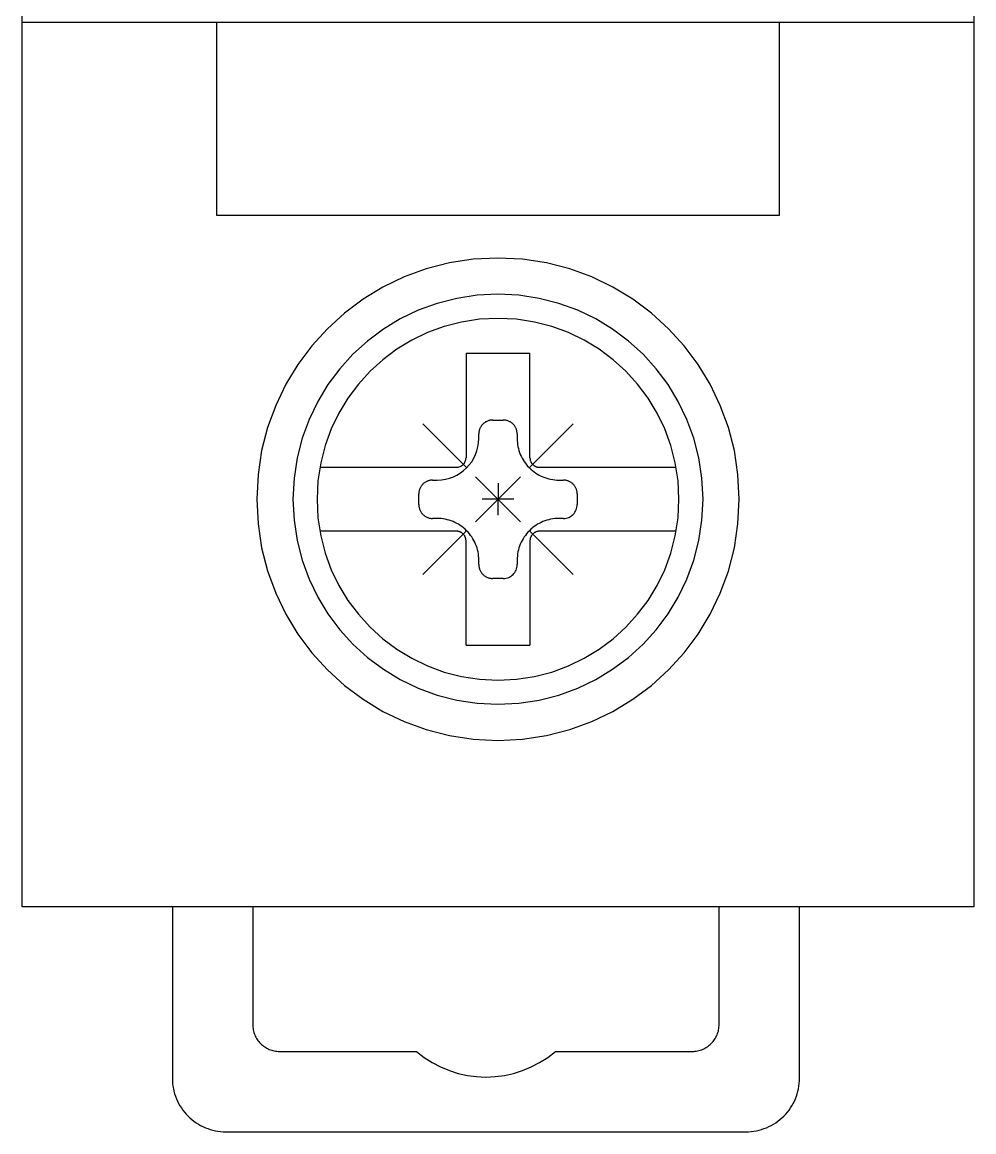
# Model space of a CAD drawing. Header units: millimetres. Extents: x 28713 to 59118, y -54378 to -19615.
# Drawn here: x 37280.79 to 37298.76, y -51760.83 to -51739.88 of the extents above; entities that cross this region are included whole.
import ezdxf

# ---------------------------------------------------------------- set-up
doc = ezdxf.new("R2010")
doc.units = ezdxf.units.MM
doc.header["$LTSCALE"] = 3

msp = doc.modelspace()

# ---------------------------------------------------------------- linework, layer by layer
for p, q in [((37280.789, -51756.582), (37280.789, -51677.1)), ((37298.761, -51677.1), (37298.761, -51756.582)), ((37280.789, -51739.876), (37298.761, -51739.876)), ((37284.46, -51739.876), (37284.46, -51743.521)), ((37295.091, -51743.521), (37295.091, -51739.876)), ((37284.46, -51743.521), (37295.091, -51743.521)), ((37289.309, -51744.354), (37288.857, -51744.423)), ((37289.775, -51744.331), (37289.309, -51744.354)), ((37290.241, -51744.354), (37289.775, -51744.331)), ((37289.775, -51744.331), (37289.775, -51744.331)), ((37290.694, -51744.423), (37290.241, -51744.354)), ((37288.42, -51744.535), (37288.002, -51744.688)), ((37288.857, -51744.423), (37288.42, -51744.535)), ((37291.13, -51744.535), (37290.694, -51744.423)), ((37291.549, -51744.688), (37291.13, -51744.535)), ((37288.002, -51744.688), (37287.603, -51744.88)), ((37291.947, -51744.88), (37291.549, -51744.688)), ((37287.603, -51744.88), (37287.228, -51745.108)), ((37289.775, -51745.014), (37289.379, -51745.034)), ((37290.171, -51745.034), (37289.775, -51745.014)), ((37289.775, -51745.014), (37289.775, -51745.014)), ((37292.323, -51745.108), (37291.947, -51744.88)), ((37287.228, -51745.108), (37286.877, -51745.371)), ((37288.624, -51745.188), (37288.268, -51745.318)), ((37288.995, -51745.093), (37288.624, -51745.188)), ((37289.379, -51745.034), (37288.995, -51745.093)), ((37290.556, -51745.093), (37290.171, -51745.034)), ((37290.927, -51745.188), (37290.556, -51745.093)), ((37291.283, -51745.318), (37290.927, -51745.188)), ((37292.673, -51745.371), (37292.323, -51745.108)), ((37286.877, -51745.371), (37286.554, -51745.665)), ((37288.268, -51745.318), (37287.929, -51745.481)), ((37291.621, -51745.481), (37291.283, -51745.318)), ((37292.997, -51745.665), (37292.673, -51745.371)), ((37287.929, -51745.481), (37287.61, -51745.675)), ((37288.759, -51745.623), (37288.445, -51745.738)), ((37289.087, -51745.539), (37288.759, -51745.623)), ((37289.426, -51745.487), (37289.087, -51745.539)), ((37289.775, -51745.47), (37289.426, -51745.487)), ((37290.125, -51745.487), (37289.775, -51745.47)), ((37289.775, -51745.47), (37289.775, -51745.47)), ((37290.464, -51745.539), (37290.125, -51745.487)), ((37290.791, -51745.623), (37290.464, -51745.539)), ((37291.105, -51745.738), (37290.791, -51745.623)), ((37291.941, -51745.675), (37291.621, -51745.481)), ((37286.554, -51745.665), (37286.259, -51745.988)), ((37287.61, -51745.675), (37287.312, -51745.898)), ((37288.445, -51745.738), (37288.146, -51745.882)), ((37291.404, -51745.882), (37291.105, -51745.738)), ((37292.239, -51745.898), (37291.941, -51745.675)), ((37293.291, -51745.988), (37292.997, -51745.665)), ((37286.259, -51745.988), (37285.997, -51746.339)), ((37287.312, -51745.898), (37287.037, -51746.148)), ((37287.865, -51746.053), (37287.602, -51746.25)), ((37288.146, -51745.882), (37287.865, -51746.053)), ((37291.686, -51746.053), (37291.404, -51745.882)), ((37291.949, -51746.25), (37291.686, -51746.053)), ((37292.514, -51746.148), (37292.239, -51745.898)), ((37293.553, -51746.339), (37293.291, -51745.988)), ((37287.037, -51746.148), (37286.787, -51746.423)), ((37287.602, -51746.25), (37287.359, -51746.47)), ((37289.172, -51746.129), (37289.172, -51748.101)), ((37289.172, -51746.129), (37290.379, -51746.129)), ((37290.379, -51748.101), (37290.379, -51746.129)), ((37292.192, -51746.47), (37291.949, -51746.25)), ((37292.764, -51746.423), (37292.514, -51746.148)), ((37285.997, -51746.339), (37285.769, -51746.715)), ((37286.787, -51746.423), (37286.564, -51746.721)), ((37287.359, -51746.47), (37287.138, -51746.713)), ((37292.412, -51746.713), (37292.192, -51746.47)), ((37292.987, -51746.721), (37292.764, -51746.423)), ((37293.782, -51746.715), (37293.553, -51746.339)), ((37285.769, -51746.715), (37285.577, -51747.113)), ((37286.564, -51746.721), (37286.37, -51747.041)), ((37287.138, -51746.713), (37286.942, -51746.976)), ((37292.609, -51746.976), (37292.412, -51746.713)), ((37293.181, -51747.041), (37292.987, -51746.721)), ((37293.974, -51747.113), (37293.782, -51746.715)), ((37285.577, -51747.113), (37285.424, -51747.532)), ((37286.37, -51747.041), (37286.207, -51747.379)), ((37286.942, -51746.976), (37286.771, -51747.258)), ((37292.78, -51747.258), (37292.609, -51746.976)), ((37293.344, -51747.379), (37293.181, -51747.041)), ((37294.127, -51747.532), (37293.974, -51747.113)), ((37286.771, -51747.258), (37286.627, -51747.557)), ((37292.924, -51747.557), (37292.78, -51747.258)), ((37285.424, -51747.532), (37285.312, -51747.968)), ((37286.207, -51747.379), (37286.077, -51747.735)), ((37288.353, -51747.464), (37289.172, -51748.283)), ((37289.438, -51747.54), (37289.433, -51747.552)), ((37289.444, -51747.529), (37289.438, -51747.54)), ((37289.45, -51747.518), (37289.444, -51747.529)), ((37289.457, -51747.507), (37289.45, -51747.518)), ((37289.465, -51747.496), (37289.457, -51747.507)), ((37289.473, -51747.486), (37289.465, -51747.496)), ((37289.481, -51747.476), (37289.473, -51747.486)), ((37289.49, -51747.467), (37289.481, -51747.476)), ((37289.5, -51747.458), (37289.49, -51747.467)), ((37289.49, -51747.467), (37289.49, -51747.467)), ((37289.51, -51747.45), (37289.5, -51747.458)), ((37289.52, -51747.441), (37289.51, -51747.45)), ((37289.53, -51747.434), (37289.52, -51747.441)), ((37289.541, -51747.427), (37289.53, -51747.434)), ((37289.552, -51747.421), (37289.541, -51747.427)), ((37289.564, -51747.415), (37289.552, -51747.421)), ((37289.575, -51747.41), (37289.564, -51747.415)), ((37289.587, -51747.405), (37289.575, -51747.41)), ((37289.6, -51747.401), (37289.587, -51747.405)), ((37289.612, -51747.398), (37289.6, -51747.401)), ((37289.624, -51747.395), (37289.612, -51747.398)), ((37289.637, -51747.393), (37289.624, -51747.395)), ((37289.65, -51747.391), (37289.637, -51747.393)), ((37289.663, -51747.391), (37289.65, -51747.391)), ((37289.676, -51747.39), (37289.663, -51747.391)), ((37289.676, -51747.39), (37289.676, -51747.39)), ((37289.676, -51747.39), (37289.875, -51747.39)), ((37289.888, -51747.391), (37289.875, -51747.39)), ((37289.901, -51747.391), (37289.888, -51747.391)), ((37289.914, -51747.393), (37289.901, -51747.391)), ((37289.926, -51747.395), (37289.914, -51747.393)), ((37289.939, -51747.398), (37289.926, -51747.395)), ((37289.951, -51747.401), (37289.939, -51747.398)), ((37289.963, -51747.405), (37289.951, -51747.401)), ((37289.975, -51747.41), (37289.963, -51747.405)), ((37289.987, -51747.415), (37289.975, -51747.41)), ((37289.999, -51747.421), (37289.987, -51747.415)), ((37290.01, -51747.427), (37289.999, -51747.421)), ((37290.021, -51747.434), (37290.01, -51747.427)), ((37290.031, -51747.441), (37290.021, -51747.434)), ((37290.041, -51747.45), (37290.031, -51747.441)), ((37290.051, -51747.458), (37290.041, -51747.45)), ((37290.061, -51747.467), (37290.051, -51747.458)), ((37290.07, -51747.476), (37290.061, -51747.467)), ((37290.061, -51747.467), (37290.061, -51747.467)), ((37290.078, -51747.486), (37290.07, -51747.476)), ((37290.086, -51747.496), (37290.078, -51747.486)), ((37290.093, -51747.507), (37290.086, -51747.496)), ((37290.1, -51747.518), (37290.093, -51747.507)), ((37290.106, -51747.529), (37290.1, -51747.518)), ((37290.112, -51747.54), (37290.106, -51747.529)), ((37290.117, -51747.552), (37290.112, -51747.54)), ((37290.379, -51748.283), (37291.198, -51747.464)), ((37293.474, -51747.735), (37293.344, -51747.379)), ((37294.239, -51747.968), (37294.127, -51747.532)), ((37286.077, -51747.735), (37285.981, -51748.106)), ((37286.627, -51747.557), (37286.512, -51747.87)), ((37289.409, -51747.818), (37289.413, -51747.737)), ((37289.414, -51747.64), (37289.413, -51747.653)), ((37289.413, -51747.737), (37289.413, -51747.653)), ((37289.415, -51747.627), (37289.414, -51747.64)), ((37289.416, -51747.614), (37289.415, -51747.627)), ((37289.418, -51747.601), (37289.416, -51747.614)), ((37289.421, -51747.589), (37289.418, -51747.601)), ((37289.425, -51747.576), (37289.421, -51747.589)), ((37289.429, -51747.564), (37289.425, -51747.576)), ((37289.433, -51747.552), (37289.429, -51747.564)), ((37290.122, -51747.564), (37290.117, -51747.552)), ((37290.126, -51747.576), (37290.122, -51747.564)), ((37290.129, -51747.589), (37290.126, -51747.576)), ((37290.132, -51747.601), (37290.129, -51747.589)), ((37290.134, -51747.614), (37290.132, -51747.601)), ((37290.136, -51747.627), (37290.134, -51747.614)), ((37290.137, -51747.64), (37290.136, -51747.627)), ((37290.138, -51747.653), (37290.137, -51747.64)), ((37290.138, -51747.653), (37290.138, -51747.737)), ((37290.138, -51747.653), (37290.138, -51747.653)), ((37290.138, -51747.737), (37290.138, -51747.737)), ((37290.138, -51747.737), (37290.138, -51747.776)), ((37293.039, -51747.87), (37292.924, -51747.557)), ((37293.57, -51748.106), (37293.474, -51747.735)), ((37286.512, -51747.87), (37286.428, -51748.198)), ((37289.378, -51747.971), (37289.397, -51747.896)), ((37289.397, -51747.896), (37289.409, -51747.818)), ((37290.138, -51747.776), (37290.141, -51747.815)), ((37290.141, -51747.815), (37290.146, -51747.853)), ((37290.146, -51747.853), (37290.153, -51747.892)), ((37290.153, -51747.892), (37290.161, -51747.929)), ((37290.161, -51747.929), (37290.171, -51747.966)), ((37293.123, -51748.198), (37293.039, -51747.87)), ((37285.312, -51747.968), (37285.243, -51748.421)), ((37285.981, -51748.106), (37285.923, -51748.491)), ((37289.158, -51748.172), (37289.164, -51748.155)), ((37289.164, -51748.155), (37289.168, -51748.138)), ((37289.168, -51748.138), (37289.171, -51748.119)), ((37289.171, -51748.119), (37289.172, -51748.101)), ((37289.279, -51748.177), (37289.318, -51748.112)), ((37289.318, -51748.112), (37289.351, -51748.044)), ((37289.351, -51748.044), (37289.378, -51747.971)), ((37290.171, -51747.966), (37290.183, -51748.003)), ((37290.183, -51748.003), (37290.197, -51748.039)), ((37290.197, -51748.039), (37290.213, -51748.074)), ((37290.213, -51748.074), (37290.23, -51748.108)), ((37290.23, -51748.108), (37290.249, -51748.141)), ((37290.249, -51748.141), (37290.27, -51748.174)), ((37290.379, -51748.101), (37290.379, -51748.101)), ((37290.379, -51748.101), (37290.379, -51748.11)), ((37290.379, -51748.11), (37290.38, -51748.119)), ((37290.38, -51748.119), (37290.381, -51748.128)), ((37290.381, -51748.128), (37290.382, -51748.137)), ((37290.382, -51748.137), (37290.384, -51748.145)), ((37290.384, -51748.145), (37290.386, -51748.154)), ((37290.386, -51748.154), (37290.389, -51748.162)), ((37290.389, -51748.162), (37290.393, -51748.171)), ((37290.393, -51748.171), (37290.396, -51748.179)), ((37293.628, -51748.491), (37293.57, -51748.106)), ((37294.308, -51748.421), (37294.239, -51747.968)), ((37286.428, -51748.198), (37286.376, -51748.537)), ((37286.412, -51748.283), (37288.99, -51748.283)), ((37288.99, -51748.283), (37289.008, -51748.282)), ((37288.99, -51748.283), (37288.99, -51748.283)), ((37289.008, -51748.282), (37289.026, -51748.279)), ((37289.026, -51748.279), (37289.044, -51748.275)), ((37289.044, -51748.275), (37289.061, -51748.269)), ((37289.061, -51748.269), (37289.076, -51748.261)), ((37289.066, -51748.39), (37289.127, -51748.345)), ((37289.076, -51748.261), (37289.092, -51748.252)), ((37289.092, -51748.252), (37289.106, -51748.241)), ((37289.106, -51748.241), (37289.119, -51748.23)), ((37289.119, -51748.23), (37289.13, -51748.217)), ((37289.127, -51748.345), (37289.183, -51748.294)), ((37289.13, -51748.217), (37289.141, -51748.203)), ((37289.141, -51748.203), (37289.15, -51748.188)), ((37289.15, -51748.188), (37289.158, -51748.172)), ((37289.183, -51748.294), (37289.234, -51748.238)), ((37289.234, -51748.238), (37289.279, -51748.177)), ((37290.27, -51748.174), (37290.292, -51748.206)), ((37290.292, -51748.206), (37290.316, -51748.236)), ((37290.316, -51748.236), (37290.341, -51748.266)), ((37290.341, -51748.266), (37290.368, -51748.294)), ((37290.368, -51748.294), (37290.368, -51748.294)), ((37290.368, -51748.294), (37290.396, -51748.321)), ((37290.396, -51748.179), (37290.4, -51748.187)), ((37290.396, -51748.321), (37290.426, -51748.346)), ((37290.4, -51748.187), (37290.404, -51748.194)), ((37290.404, -51748.194), (37290.409, -51748.202)), ((37290.409, -51748.202), (37290.414, -51748.209)), ((37290.414, -51748.209), (37290.42, -51748.216)), ((37290.42, -51748.216), (37290.426, -51748.223)), ((37290.426, -51748.223), (37290.432, -51748.23)), ((37290.426, -51748.346), (37290.456, -51748.37)), ((37290.432, -51748.23), (37290.432, -51748.23)), ((37290.432, -51748.23), (37290.439, -51748.236)), ((37290.439, -51748.236), (37290.445, -51748.242)), ((37290.445, -51748.242), (37290.452, -51748.247)), ((37290.452, -51748.247), (37290.46, -51748.253)), ((37290.456, -51748.37), (37290.488, -51748.392)), ((37290.46, -51748.253), (37290.467, -51748.257)), ((37290.467, -51748.257), (37290.475, -51748.262)), ((37290.475, -51748.262), (37290.483, -51748.266)), ((37290.483, -51748.266), (37290.491, -51748.269)), ((37290.491, -51748.269), (37290.499, -51748.272)), ((37290.499, -51748.272), (37290.508, -51748.275)), ((37290.508, -51748.275), (37290.516, -51748.278)), ((37290.516, -51748.278), (37290.525, -51748.28)), ((37290.525, -51748.28), (37290.534, -51748.281)), ((37290.534, -51748.281), (37290.543, -51748.282)), ((37290.543, -51748.282), (37290.552, -51748.283)), ((37290.552, -51748.283), (37290.561, -51748.283)), ((37290.561, -51748.283), (37293.139, -51748.283)), ((37293.175, -51748.537), (37293.123, -51748.198)), ((37285.243, -51748.421), (37285.219, -51748.887)), ((37285.923, -51748.491), (37285.903, -51748.887)), ((37286.376, -51748.537), (37286.358, -51748.887)), ((37288.375, -51748.584), (37288.365, -51748.592)), ((37288.385, -51748.576), (37288.375, -51748.584)), ((37288.396, -51748.569), (37288.385, -51748.576)), ((37288.406, -51748.562), (37288.396, -51748.569)), ((37288.418, -51748.555), (37288.406, -51748.562)), ((37288.429, -51748.55), (37288.418, -51748.555)), ((37288.441, -51748.545), (37288.429, -51748.55)), ((37288.453, -51748.54), (37288.441, -51748.545)), ((37288.465, -51748.536), (37288.453, -51748.54)), ((37288.477, -51748.532), (37288.465, -51748.536)), ((37288.49, -51748.53), (37288.477, -51748.532)), ((37288.502, -51748.527), (37288.49, -51748.53)), ((37288.515, -51748.526), (37288.502, -51748.527)), ((37288.528, -51748.525), (37288.515, -51748.526)), ((37288.541, -51748.525), (37288.528, -51748.525)), ((37288.541, -51748.525), (37288.626, -51748.525)), ((37288.541, -51748.525), (37288.541, -51748.525)), ((37288.626, -51748.525), (37288.706, -51748.52)), ((37288.626, -51748.525), (37288.626, -51748.525)), ((37288.706, -51748.52), (37288.785, -51748.509)), ((37288.785, -51748.509), (37288.86, -51748.489)), ((37288.86, -51748.489), (37288.933, -51748.463)), ((37288.933, -51748.463), (37289.001, -51748.429)), ((37289.001, -51748.429), (37289.066, -51748.39)), ((37289.349, -51749.314), (37290.202, -51748.46)), ((37289.349, -51748.46), (37290.202, -51749.314)), ((37289.776, -51748.585), (37289.775, -51749.189)), ((37290.488, -51748.392), (37290.52, -51748.413)), ((37290.52, -51748.413), (37290.554, -51748.432)), ((37290.554, -51748.432), (37290.588, -51748.449)), ((37290.588, -51748.449), (37290.623, -51748.465)), ((37290.623, -51748.465), (37290.659, -51748.478)), ((37290.659, -51748.478), (37290.696, -51748.49)), ((37290.696, -51748.49), (37290.733, -51748.501)), ((37290.733, -51748.501), (37290.77, -51748.509)), ((37290.77, -51748.509), (37290.808, -51748.516)), ((37290.808, -51748.516), (37290.847, -51748.521)), ((37290.847, -51748.521), (37290.886, -51748.524)), ((37290.886, -51748.524), (37290.925, -51748.525)), ((37290.925, -51748.525), (37291.01, -51748.525)), ((37291.022, -51748.525), (37291.01, -51748.525)), ((37291.035, -51748.526), (37291.022, -51748.525)), ((37291.048, -51748.527), (37291.035, -51748.526)), ((37291.061, -51748.53), (37291.048, -51748.527)), ((37291.073, -51748.532), (37291.061, -51748.53)), ((37291.086, -51748.536), (37291.073, -51748.532)), ((37291.098, -51748.54), (37291.086, -51748.536)), ((37291.11, -51748.545), (37291.098, -51748.54)), ((37291.122, -51748.55), (37291.11, -51748.545)), ((37291.133, -51748.555), (37291.122, -51748.55)), ((37291.144, -51748.562), (37291.133, -51748.555)), ((37291.155, -51748.569), (37291.144, -51748.562)), ((37291.166, -51748.576), (37291.155, -51748.569)), ((37291.176, -51748.584), (37291.166, -51748.576)), ((37291.186, -51748.592), (37291.176, -51748.584)), ((37293.193, -51748.887), (37293.175, -51748.537)), ((37293.648, -51748.887), (37293.628, -51748.491)), ((37294.332, -51748.887), (37294.308, -51748.421)), ((37288.28, -51748.761), (37288.279, -51748.774)), ((37288.279, -51748.774), (37288.279, -51748.787)), ((37288.279, -51748.987), (37288.279, -51748.787)), ((37288.282, -51748.748), (37288.28, -51748.761)), ((37288.284, -51748.736), (37288.282, -51748.748)), ((37288.287, -51748.723), (37288.284, -51748.736)), ((37288.29, -51748.711), (37288.287, -51748.723)), ((37288.294, -51748.698), (37288.29, -51748.711)), ((37288.299, -51748.687), (37288.294, -51748.698)), ((37288.304, -51748.675), (37288.299, -51748.687)), ((37288.31, -51748.663), (37288.304, -51748.675)), ((37288.316, -51748.652), (37288.31, -51748.663)), ((37288.323, -51748.641), (37288.316, -51748.652)), ((37288.33, -51748.631), (37288.323, -51748.641)), ((37288.338, -51748.621), (37288.33, -51748.631)), ((37288.347, -51748.611), (37288.338, -51748.621)), ((37288.356, -51748.602), (37288.347, -51748.611)), ((37288.365, -51748.592), (37288.356, -51748.602)), ((37288.356, -51748.602), (37288.356, -51748.602)), ((37291.195, -51748.602), (37291.186, -51748.592)), ((37291.204, -51748.611), (37291.195, -51748.602)), ((37291.195, -51748.602), (37291.195, -51748.602)), ((37291.212, -51748.621), (37291.204, -51748.611)), ((37291.22, -51748.631), (37291.212, -51748.621)), ((37291.228, -51748.641), (37291.22, -51748.631)), ((37291.235, -51748.652), (37291.228, -51748.641)), ((37291.241, -51748.663), (37291.235, -51748.652)), ((37291.247, -51748.675), (37291.241, -51748.663)), ((37291.252, -51748.687), (37291.247, -51748.675)), ((37291.257, -51748.698), (37291.252, -51748.687)), ((37291.261, -51748.711), (37291.257, -51748.698)), ((37291.264, -51748.723), (37291.261, -51748.711)), ((37291.267, -51748.736), (37291.264, -51748.723)), ((37291.269, -51748.748), (37291.267, -51748.736)), ((37291.271, -51748.761), (37291.269, -51748.748)), ((37291.272, -51748.774), (37291.271, -51748.761)), ((37291.272, -51748.787), (37291.272, -51748.774)), ((37291.272, -51748.787), (37291.272, -51748.787)), ((37291.272, -51748.787), (37291.272, -51748.987)), ((37285.219, -51748.887), (37285.219, -51748.887)), ((37285.219, -51748.887), (37285.243, -51749.353)), ((37285.903, -51748.887), (37285.903, -51748.887)), ((37285.903, -51748.887), (37285.923, -51749.283)), ((37286.358, -51748.887), (37286.358, -51748.887)), ((37286.358, -51748.887), (37286.376, -51749.236)), ((37288.279, -51748.987), (37288.279, -51748.987)), ((37288.279, -51748.987), (37288.279, -51748.999)), ((37288.279, -51748.999), (37288.28, -51749.012)), ((37290.077, -51748.887), (37289.474, -51748.887)), ((37291.271, -51749.013), (37291.272, -51748.987)), ((37293.175, -51749.236), (37293.193, -51748.887)), ((37293.193, -51748.887), (37293.193, -51748.887)), ((37293.628, -51749.283), (37293.648, -51748.887)), ((37293.648, -51748.887), (37293.648, -51748.887)), ((37294.308, -51749.353), (37294.332, -51748.887)), ((37294.332, -51748.887), (37294.332, -51748.887)), ((37288.28, -51749.012), (37288.282, -51749.025)), ((37288.282, -51749.025), (37288.284, -51749.038)), ((37288.284, -51749.038), (37288.287, -51749.05)), ((37288.287, -51749.05), (37288.29, -51749.063)), ((37288.29, -51749.063), (37288.294, -51749.075)), ((37288.294, -51749.075), (37288.299, -51749.087)), ((37288.299, -51749.087), (37288.304, -51749.099)), ((37288.304, -51749.099), (37288.31, -51749.11)), ((37288.31, -51749.11), (37288.316, -51749.121)), ((37288.316, -51749.121), (37288.323, -51749.132)), ((37288.323, -51749.132), (37288.33, -51749.143)), ((37288.33, -51749.143), (37288.338, -51749.153)), ((37288.338, -51749.153), (37288.347, -51749.163)), ((37288.347, -51749.163), (37288.356, -51749.172)), ((37288.356, -51749.172), (37288.356, -51749.172)), ((37288.356, -51749.172), (37288.365, -51749.181)), ((37288.365, -51749.181), (37288.375, -51749.189)), ((37288.375, -51749.189), (37288.385, -51749.197)), ((37288.385, -51749.197), (37288.396, -51749.205)), ((37288.396, -51749.205), (37288.406, -51749.212)), ((37288.406, -51749.212), (37288.418, -51749.218)), ((37288.418, -51749.218), (37288.429, -51749.224)), ((37291.112, -51749.228), (37291.134, -51749.217)), ((37291.134, -51749.217), (37291.156, -51749.204)), ((37291.156, -51749.204), (37291.176, -51749.189)), ((37291.176, -51749.189), (37291.195, -51749.172)), ((37291.195, -51749.172), (37291.212, -51749.153)), ((37291.212, -51749.153), (37291.227, -51749.133)), ((37291.227, -51749.133), (37291.24, -51749.111)), ((37291.24, -51749.111), (37291.251, -51749.089)), ((37291.251, -51749.089), (37291.26, -51749.064)), ((37291.26, -51749.064), (37291.267, -51749.039)), ((37291.267, -51749.039), (37291.271, -51749.013)), ((37285.243, -51749.353), (37285.312, -51749.805)), ((37285.923, -51749.283), (37285.981, -51749.667)), ((37286.376, -51749.236), (37286.428, -51749.575)), ((37288.429, -51749.224), (37288.441, -51749.229)), ((37288.441, -51749.229), (37288.453, -51749.233)), ((37288.453, -51749.233), (37288.465, -51749.237)), ((37288.465, -51749.237), (37288.477, -51749.241)), ((37288.477, -51749.241), (37288.49, -51749.244)), ((37288.49, -51749.244), (37288.502, -51749.246)), ((37288.502, -51749.246), (37288.515, -51749.248)), ((37288.515, -51749.248), (37288.528, -51749.248)), ((37288.528, -51749.248), (37288.541, -51749.249)), ((37288.626, -51749.249), (37288.541, -51749.249)), ((37288.665, -51749.25), (37288.626, -51749.249)), ((37288.704, -51749.253), (37288.665, -51749.25)), ((37288.742, -51749.257), (37288.704, -51749.253)), ((37288.78, -51749.264), (37288.742, -51749.257)), ((37288.818, -51749.273), (37288.78, -51749.264)), ((37288.855, -51749.283), (37288.818, -51749.273)), ((37288.891, -51749.295), (37288.855, -51749.283)), ((37288.927, -51749.309), (37288.891, -51749.295)), ((37288.962, -51749.324), (37288.927, -51749.309)), ((37288.997, -51749.342), (37288.962, -51749.324)), ((37289.03, -51749.36), (37288.997, -51749.342)), ((37289.063, -51749.381), (37289.03, -51749.36)), ((37289.094, -51749.403), (37289.063, -51749.381)), ((37289.125, -51749.427), (37289.094, -51749.403)), ((37289.154, -51749.452), (37289.125, -51749.427)), ((37290.426, -51749.427), (37290.396, -51749.452)), ((37290.456, -51749.403), (37290.426, -51749.427)), ((37290.488, -51749.381), (37290.456, -51749.403)), ((37290.52, -51749.36), (37290.488, -51749.381)), ((37290.554, -51749.342), (37290.52, -51749.36)), ((37290.588, -51749.324), (37290.554, -51749.342)), ((37290.623, -51749.309), (37290.588, -51749.324)), ((37290.659, -51749.295), (37290.623, -51749.309)), ((37290.696, -51749.283), (37290.659, -51749.295)), ((37290.733, -51749.273), (37290.696, -51749.283)), ((37290.77, -51749.264), (37290.733, -51749.273)), ((37290.808, -51749.257), (37290.77, -51749.264)), ((37290.847, -51749.253), (37290.808, -51749.257)), ((37290.886, -51749.25), (37290.847, -51749.253)), ((37290.925, -51749.249), (37290.886, -51749.25)), ((37291.01, -51749.249), (37290.925, -51749.249)), ((37290.925, -51749.249), (37290.925, -51749.249)), ((37291.01, -51749.249), (37291.036, -51749.247)), ((37291.01, -51749.249), (37291.01, -51749.249)), ((37291.036, -51749.247), (37291.062, -51749.244)), ((37291.062, -51749.244), (37291.087, -51749.237)), ((37291.087, -51749.237), (37291.112, -51749.228)), ((37293.123, -51749.575), (37293.175, -51749.236)), ((37293.57, -51749.667), (37293.628, -51749.283)), ((37294.239, -51749.805), (37294.308, -51749.353)), ((37288.99, -51749.49), (37286.412, -51749.49)), ((37286.428, -51749.575), (37286.512, -51749.903)), ((37288.353, -51750.309), (37289.172, -51749.49)), ((37288.999, -51749.491), (37288.99, -51749.49)), ((37289.008, -51749.491), (37288.999, -51749.491)), ((37289.016, -51749.492), (37289.008, -51749.491)), ((37289.025, -51749.494), (37289.016, -51749.492)), ((37289.034, -51749.496), (37289.025, -51749.494)), ((37289.043, -51749.498), (37289.034, -51749.496)), ((37289.051, -51749.501), (37289.043, -51749.498)), ((37289.06, -51749.504), (37289.051, -51749.501)), ((37289.067, -51749.508), (37289.06, -51749.504)), ((37289.075, -51749.512), (37289.067, -51749.508)), ((37289.083, -51749.516), (37289.075, -51749.512)), ((37289.091, -51749.521), (37289.083, -51749.516)), ((37289.098, -51749.526), (37289.091, -51749.521)), ((37289.105, -51749.532), (37289.098, -51749.526)), ((37289.112, -51749.537), (37289.105, -51749.532)), ((37289.119, -51749.544), (37289.112, -51749.537)), ((37289.125, -51749.55), (37289.119, -51749.544)), ((37289.119, -51749.544), (37289.119, -51749.544)), ((37289.131, -51749.557), (37289.125, -51749.55)), ((37289.136, -51749.564), (37289.131, -51749.557)), ((37289.141, -51749.571), (37289.136, -51749.564)), ((37289.146, -51749.579), (37289.141, -51749.571)), ((37289.151, -51749.587), (37289.146, -51749.579)), ((37289.155, -51749.595), (37289.151, -51749.587)), ((37289.183, -51749.48), (37289.154, -51749.452)), ((37289.158, -51749.603), (37289.155, -51749.595)), ((37289.161, -51749.611), (37289.158, -51749.603)), ((37289.164, -51749.619), (37289.161, -51749.611)), ((37289.166, -51749.628), (37289.164, -51749.619)), ((37289.169, -51749.637), (37289.166, -51749.628)), ((37289.17, -51749.646), (37289.169, -51749.637)), ((37289.21, -51749.508), (37289.183, -51749.48)), ((37289.183, -51749.48), (37289.183, -51749.48)), ((37289.235, -51749.537), (37289.21, -51749.508)), ((37289.259, -51749.568), (37289.235, -51749.537)), ((37289.281, -51749.599), (37289.259, -51749.568)), ((37289.302, -51749.632), (37289.281, -51749.599)), ((37289.321, -51749.665), (37289.302, -51749.632)), ((37290.249, -51749.632), (37290.23, -51749.665)), ((37290.27, -51749.599), (37290.249, -51749.632)), ((37290.292, -51749.568), (37290.27, -51749.599)), ((37290.316, -51749.537), (37290.292, -51749.568)), ((37290.341, -51749.508), (37290.316, -51749.537)), ((37290.368, -51749.48), (37290.341, -51749.508)), ((37290.396, -51749.452), (37290.368, -51749.48)), ((37290.368, -51749.48), (37290.368, -51749.48)), ((37290.379, -51749.49), (37291.198, -51750.309)), ((37290.382, -51749.637), (37290.381, -51749.646)), ((37290.384, -51749.628), (37290.382, -51749.637)), ((37290.386, -51749.619), (37290.384, -51749.628)), ((37290.389, -51749.611), (37290.386, -51749.619)), ((37290.393, -51749.603), (37290.389, -51749.611)), ((37290.396, -51749.595), (37290.393, -51749.603)), ((37290.4, -51749.587), (37290.396, -51749.595)), ((37290.404, -51749.579), (37290.4, -51749.587)), ((37290.409, -51749.571), (37290.404, -51749.579)), ((37290.414, -51749.564), (37290.409, -51749.571)), ((37290.42, -51749.557), (37290.414, -51749.564)), ((37290.426, -51749.55), (37290.42, -51749.557)), ((37290.432, -51749.544), (37290.426, -51749.55)), ((37290.439, -51749.537), (37290.432, -51749.544)), ((37290.432, -51749.544), (37290.432, -51749.544)), ((37290.445, -51749.532), (37290.439, -51749.537)), ((37290.452, -51749.526), (37290.445, -51749.532)), ((37290.46, -51749.521), (37290.452, -51749.526)), ((37290.467, -51749.516), (37290.46, -51749.521)), ((37290.475, -51749.512), (37290.467, -51749.516)), ((37290.483, -51749.508), (37290.475, -51749.512)), ((37290.491, -51749.504), (37290.483, -51749.508)), ((37290.499, -51749.501), (37290.491, -51749.504)), ((37290.508, -51749.498), (37290.499, -51749.501)), ((37290.516, -51749.496), (37290.508, -51749.498)), ((37290.525, -51749.494), (37290.516, -51749.496)), ((37290.534, -51749.492), (37290.525, -51749.494)), ((37290.543, -51749.491), (37290.534, -51749.492)), ((37290.552, -51749.491), (37290.543, -51749.491)), ((37290.561, -51749.49), (37290.552, -51749.491)), ((37290.561, -51749.49), (37290.561, -51749.49)), ((37293.139, -51749.49), (37290.561, -51749.49)), ((37293.039, -51749.903), (37293.123, -51749.575)), ((37285.312, -51749.805), (37285.424, -51750.241)), ((37285.981, -51749.667), (37286.077, -51750.038)), ((37289.171, -51749.655), (37289.17, -51749.646)), ((37289.172, -51749.664), (37289.171, -51749.655)), ((37289.172, -51749.673), (37289.172, -51749.664)), ((37289.172, -51749.673), (37289.172, -51749.673)), ((37289.172, -51751.645), (37289.172, -51749.673)), ((37289.338, -51749.7), (37289.321, -51749.665)), ((37289.353, -51749.735), (37289.338, -51749.7)), ((37289.367, -51749.771), (37289.353, -51749.735)), ((37289.379, -51749.807), (37289.367, -51749.771)), ((37289.389, -51749.844), (37289.379, -51749.807)), ((37289.398, -51749.882), (37289.389, -51749.844)), ((37290.161, -51749.844), (37290.153, -51749.882)), ((37290.171, -51749.807), (37290.161, -51749.844)), ((37290.183, -51749.771), (37290.171, -51749.807)), ((37290.197, -51749.735), (37290.183, -51749.771)), ((37290.213, -51749.7), (37290.197, -51749.735)), ((37290.23, -51749.665), (37290.213, -51749.7)), ((37290.38, -51749.655), (37290.379, -51749.664)), ((37290.379, -51749.664), (37290.379, -51749.673)), ((37290.379, -51749.673), (37290.379, -51751.645)), ((37290.381, -51749.646), (37290.38, -51749.655)), ((37293.474, -51750.038), (37293.57, -51749.667)), ((37294.127, -51750.242), (37294.239, -51749.805)), ((37286.077, -51750.038), (37286.207, -51750.394)), ((37286.512, -51749.903), (37286.627, -51750.217)), ((37289.405, -51749.92), (37289.398, -51749.882)), ((37289.41, -51749.958), (37289.405, -51749.92)), ((37289.412, -51749.997), (37289.41, -51749.958)), ((37289.413, -51750.036), (37289.412, -51749.997)), ((37289.413, -51750.121), (37289.413, -51750.036)), ((37289.413, -51750.036), (37289.413, -51750.036)), ((37290.141, -51749.958), (37290.138, -51749.997)), ((37290.138, -51749.997), (37290.138, -51750.036)), ((37290.138, -51750.036), (37290.138, -51750.121)), ((37290.146, -51749.92), (37290.141, -51749.958)), ((37290.153, -51749.882), (37290.146, -51749.92)), ((37292.924, -51750.217), (37293.039, -51749.903)), ((37293.344, -51750.394), (37293.474, -51750.038)), ((37285.424, -51750.241), (37285.577, -51750.66)), ((37286.627, -51750.217), (37286.771, -51750.515)), ((37289.413, -51750.121), (37289.413, -51750.121)), ((37289.413, -51750.121), (37289.414, -51750.134)), ((37289.414, -51750.134), (37289.415, -51750.147)), ((37289.415, -51750.147), (37289.416, -51750.159)), ((37289.416, -51750.159), (37289.418, -51750.172)), ((37289.418, -51750.172), (37289.421, -51750.185)), ((37289.421, -51750.185), (37289.425, -51750.197)), ((37289.425, -51750.197), (37289.429, -51750.209)), ((37289.429, -51750.209), (37289.433, -51750.221)), ((37289.433, -51750.221), (37289.438, -51750.233)), ((37289.438, -51750.233), (37289.444, -51750.244)), ((37289.444, -51750.244), (37289.45, -51750.255)), ((37289.45, -51750.255), (37289.457, -51750.266)), ((37289.457, -51750.266), (37289.465, -51750.277)), ((37290.093, -51750.267), (37290.106, -51750.246)), ((37290.106, -51750.246), (37290.117, -51750.223)), ((37290.117, -51750.223), (37290.126, -51750.199)), ((37290.126, -51750.199), (37290.132, -51750.174)), ((37290.132, -51750.174), (37290.136, -51750.148)), ((37290.136, -51750.148), (37290.138, -51750.121)), ((37292.78, -51750.515), (37292.924, -51750.217)), ((37293.974, -51750.66), (37294.127, -51750.242)), ((37286.207, -51750.394), (37286.37, -51750.733)), ((37289.465, -51750.277), (37289.473, -51750.287)), ((37289.473, -51750.287), (37289.481, -51750.297)), ((37289.481, -51750.297), (37289.49, -51750.306)), ((37289.49, -51750.306), (37289.49, -51750.306)), ((37289.49, -51750.306), (37289.5, -51750.315)), ((37289.5, -51750.315), (37289.51, -51750.324)), ((37289.51, -51750.324), (37289.52, -51750.332)), ((37289.52, -51750.332), (37289.53, -51750.339)), ((37289.53, -51750.339), (37289.541, -51750.346)), ((37289.541, -51750.346), (37289.552, -51750.352)), ((37289.552, -51750.352), (37289.564, -51750.358)), ((37289.564, -51750.358), (37289.575, -51750.363)), ((37289.575, -51750.363), (37289.587, -51750.368)), ((37289.587, -51750.368), (37289.6, -51750.372)), ((37289.6, -51750.372), (37289.612, -51750.375)), ((37289.612, -51750.375), (37289.624, -51750.378)), ((37289.624, -51750.378), (37289.637, -51750.38)), ((37289.637, -51750.38), (37289.65, -51750.382)), ((37289.65, -51750.382), (37289.663, -51750.383)), ((37289.663, -51750.383), (37289.676, -51750.383)), ((37289.875, -51750.383), (37289.676, -51750.383)), ((37289.875, -51750.383), (37289.902, -51750.382)), ((37289.875, -51750.383), (37289.875, -51750.383)), ((37289.902, -51750.382), (37289.928, -51750.378)), ((37289.928, -51750.378), (37289.953, -51750.371)), ((37289.953, -51750.371), (37289.977, -51750.363)), ((37289.977, -51750.363), (37290, -51750.351)), ((37290, -51750.351), (37290.022, -51750.338)), ((37290.022, -51750.338), (37290.042, -51750.323)), ((37290.042, -51750.323), (37290.061, -51750.306)), ((37290.061, -51750.306), (37290.077, -51750.288)), ((37290.077, -51750.288), (37290.093, -51750.267)), ((37293.181, -51750.733), (37293.344, -51750.394)), ((37285.577, -51750.66), (37285.769, -51751.058)), ((37286.771, -51750.515), (37286.942, -51750.797)), ((37292.609, -51750.797), (37292.78, -51750.515)), ((37293.782, -51751.058), (37293.974, -51750.66)), ((37286.37, -51750.733), (37286.564, -51751.052)), ((37286.942, -51750.797), (37287.138, -51751.06)), ((37292.412, -51751.06), (37292.609, -51750.797)), ((37292.987, -51751.052), (37293.181, -51750.733)), ((37285.769, -51751.058), (37285.997, -51751.434)), ((37286.564, -51751.052), (37286.787, -51751.35)), ((37287.138, -51751.06), (37287.359, -51751.303)), ((37292.192, -51751.303), (37292.412, -51751.06)), ((37292.764, -51751.35), (37292.987, -51751.052)), ((37293.553, -51751.434), (37293.782, -51751.058)), ((37287.359, -51751.303), (37287.602, -51751.524)), ((37291.949, -51751.524), (37292.192, -51751.303)), ((37285.997, -51751.434), (37286.259, -51751.785)), ((37286.787, -51751.35), (37287.037, -51751.625)), ((37287.602, -51751.524), (37287.865, -51751.72)), ((37291.686, -51751.72), (37291.949, -51751.524)), ((37292.514, -51751.625), (37292.764, -51751.35)), ((37293.291, -51751.785), (37293.553, -51751.434)), ((37287.037, -51751.625), (37287.312, -51751.875)), ((37287.865, -51751.72), (37288.146, -51751.891)), ((37289.172, -51751.645), (37290.379, -51751.645)), ((37291.404, -51751.891), (37291.686, -51751.72)), ((37292.239, -51751.875), (37292.514, -51751.625)), ((37286.259, -51751.785), (37286.554, -51752.108)), ((37287.312, -51751.875), (37287.61, -51752.098)), ((37288.146, -51751.891), (37288.445, -51752.035)), ((37291.105, -51752.035), (37291.404, -51751.891)), ((37291.941, -51752.098), (37292.239, -51751.875)), ((37292.997, -51752.109), (37293.291, -51751.785)), ((37286.554, -51752.108), (37286.877, -51752.402)), ((37287.61, -51752.098), (37287.929, -51752.292)), ((37288.445, -51752.035), (37288.759, -51752.15)), ((37288.759, -51752.15), (37289.087, -51752.234)), ((37290.464, -51752.234), (37290.791, -51752.15)), ((37290.791, -51752.15), (37291.105, -51752.035)), ((37291.621, -51752.292), (37291.941, -51752.098)), ((37292.673, -51752.402), (37292.997, -51752.109)), ((37287.929, -51752.292), (37288.268, -51752.455)), ((37289.087, -51752.234), (37289.426, -51752.286)), ((37289.426, -51752.286), (37289.775, -51752.304)), ((37289.775, -51752.304), (37290.125, -51752.286)), ((37289.775, -51752.304), (37289.775, -51752.304)), ((37290.125, -51752.286), (37290.464, -51752.234)), ((37291.283, -51752.455), (37291.621, -51752.292)), ((37286.877, -51752.402), (37287.228, -51752.665)), ((37288.268, -51752.455), (37288.624, -51752.585)), ((37290.927, -51752.585), (37291.283, -51752.455)), ((37292.323, -51752.665), (37292.673, -51752.402)), ((37287.228, -51752.665), (37287.603, -51752.893)), ((37288.624, -51752.585), (37288.995, -51752.681)), ((37288.995, -51752.681), (37289.379, -51752.74)), ((37289.379, -51752.74), (37289.775, -51752.76)), ((37289.775, -51752.76), (37290.171, -51752.74)), ((37289.775, -51752.76), (37289.775, -51752.76)), ((37290.171, -51752.74), (37290.556, -51752.681)), ((37290.556, -51752.681), (37290.927, -51752.585)), ((37291.947, -51752.893), (37292.323, -51752.665)), ((37287.603, -51752.893), (37288.002, -51753.085)), ((37291.549, -51753.085), (37291.947, -51752.893)), ((37288.002, -51753.085), (37288.42, -51753.238)), ((37291.13, -51753.238), (37291.549, -51753.085)), ((37288.42, -51753.238), (37288.857, -51753.35)), ((37288.857, -51753.35), (37289.309, -51753.419)), ((37290.241, -51753.42), (37290.694, -51753.351)), ((37290.694, -51753.351), (37291.13, -51753.238)), ((37289.309, -51753.419), (37289.775, -51753.443)), ((37289.775, -51753.443), (37290.241, -51753.42)), ((37289.775, -51753.443), (37289.775, -51753.443)), ((37298.761, -51756.582), (37280.789, -51756.582)), ((37283.625, -51756.582), (37283.625, -51759.822)), ((37285.143, -51756.582), (37285.143, -51758.809)), ((37293.952, -51758.809), (37293.952, -51756.582)), ((37295.471, -51759.822), (37295.471, -51756.582)), ((37285.143, -51758.809), (37285.143, -51758.809)), ((37285.143, -51758.809), (37285.144, -51758.834)), ((37285.144, -51758.834), (37285.146, -51758.859)), ((37285.146, -51758.859), (37285.149, -51758.884)), ((37293.946, -51758.884), (37293.949, -51758.859)), ((37293.949, -51758.859), (37293.951, -51758.834)), ((37293.951, -51758.834), (37293.952, -51758.809)), ((37285.149, -51758.884), (37285.153, -51758.909)), ((37285.153, -51758.909), (37285.158, -51758.933)), ((37285.158, -51758.933), (37285.165, -51758.956)), ((37285.165, -51758.956), (37285.173, -51758.98)), ((37285.173, -51758.98), (37285.182, -51759.003)), ((37285.182, -51759.003), (37285.192, -51759.026)), ((37285.192, -51759.026), (37285.203, -51759.048)), ((37285.203, -51759.048), (37285.215, -51759.069)), ((37285.215, -51759.069), (37285.228, -51759.09)), ((37293.867, -51759.09), (37293.88, -51759.069)), ((37293.88, -51759.069), (37293.892, -51759.048)), ((37293.892, -51759.048), (37293.903, -51759.026)), ((37293.903, -51759.026), (37293.913, -51759.003)), ((37293.913, -51759.003), (37293.922, -51758.98)), ((37293.922, -51758.98), (37293.93, -51758.956)), ((37293.93, -51758.956), (37293.937, -51758.933)), ((37293.937, -51758.933), (37293.942, -51758.909)), ((37293.942, -51758.909), (37293.946, -51758.884)), ((37285.228, -51759.09), (37285.242, -51759.11)), ((37285.242, -51759.11), (37285.258, -51759.13)), ((37285.258, -51759.13), (37285.274, -51759.149)), ((37285.274, -51759.149), (37285.292, -51759.167)), ((37285.292, -51759.167), (37285.292, -51759.167)), ((37285.292, -51759.167), (37285.31, -51759.185)), ((37285.31, -51759.185), (37285.329, -51759.201)), ((37285.329, -51759.201), (37285.348, -51759.216)), ((37285.348, -51759.216), (37285.369, -51759.23)), ((37285.369, -51759.23), (37285.389, -51759.244)), ((37285.389, -51759.244), (37285.411, -51759.256)), ((37285.411, -51759.256), (37285.433, -51759.267)), ((37285.433, -51759.267), (37285.456, -51759.277)), ((37285.456, -51759.277), (37285.479, -51759.286)), ((37293.616, -51759.286), (37293.639, -51759.277)), ((37293.639, -51759.277), (37293.662, -51759.267)), ((37293.662, -51759.267), (37293.684, -51759.256)), ((37293.684, -51759.256), (37293.706, -51759.244)), ((37293.706, -51759.244), (37293.727, -51759.23)), ((37293.727, -51759.23), (37293.747, -51759.216)), ((37293.747, -51759.216), (37293.766, -51759.201)), ((37293.766, -51759.201), (37293.785, -51759.185)), ((37293.785, -51759.185), (37293.804, -51759.167)), ((37293.804, -51759.167), (37293.821, -51759.149)), ((37293.804, -51759.167), (37293.804, -51759.167)), ((37293.821, -51759.149), (37293.837, -51759.13)), ((37293.837, -51759.13), (37293.852, -51759.11)), ((37293.852, -51759.11), (37293.867, -51759.09)), ((37285.479, -51759.286), (37285.502, -51759.294)), ((37285.502, -51759.294), (37285.526, -51759.3)), ((37285.526, -51759.3), (37285.55, -51759.306)), ((37285.55, -51759.306), (37285.575, -51759.31)), ((37285.575, -51759.31), (37285.599, -51759.313)), ((37285.599, -51759.313), (37285.624, -51759.315)), ((37285.624, -51759.315), (37285.65, -51759.316)), ((37285.65, -51759.316), (37288.234, -51759.316)), ((37288.234, -51759.316), (37288.234, -51759.316)), ((37288.234, -51759.316), (37288.38, -51759.429)), ((37288.38, -51759.429), (37288.533, -51759.527)), ((37290.562, -51759.527), (37290.715, -51759.429)), ((37290.715, -51759.429), (37290.862, -51759.316)), ((37290.862, -51759.316), (37293.446, -51759.316)), ((37293.446, -51759.316), (37293.471, -51759.315)), ((37293.446, -51759.316), (37293.446, -51759.316)), ((37293.471, -51759.315), (37293.496, -51759.313)), ((37293.496, -51759.313), (37293.52, -51759.31)), ((37293.52, -51759.31), (37293.545, -51759.306)), ((37293.545, -51759.306), (37293.569, -51759.3)), ((37293.569, -51759.3), (37293.593, -51759.294)), ((37293.593, -51759.294), (37293.616, -51759.286)), ((37288.533, -51759.527), (37288.692, -51759.61)), ((37288.692, -51759.61), (37288.857, -51759.679)), ((37288.857, -51759.679), (37289.026, -51759.731)), ((37290.069, -51759.731), (37290.238, -51759.679)), ((37290.238, -51759.679), (37290.403, -51759.61)), ((37290.403, -51759.61), (37290.562, -51759.527)), ((37283.625, -51759.822), (37283.625, -51759.822)), ((37283.625, -51759.822), (37283.626, -51759.872)), ((37283.626, -51759.872), (37283.629, -51759.922)), ((37289.026, -51759.731), (37289.198, -51759.769)), ((37289.198, -51759.769), (37289.372, -51759.792)), ((37289.372, -51759.792), (37289.548, -51759.8)), ((37289.548, -51759.8), (37289.723, -51759.792)), ((37289.723, -51759.792), (37289.897, -51759.769)), ((37289.897, -51759.769), (37290.069, -51759.731)), ((37295.466, -51759.922), (37295.469, -51759.872)), ((37295.469, -51759.872), (37295.471, -51759.822)), ((37283.629, -51759.922), (37283.635, -51759.971)), ((37283.635, -51759.971), (37283.644, -51760.02)), ((37283.644, -51760.02), (37283.655, -51760.068)), ((37283.655, -51760.068), (37283.668, -51760.116)), ((37283.668, -51760.116), (37283.684, -51760.163)), ((37295.411, -51760.163), (37295.427, -51760.116)), ((37295.427, -51760.116), (37295.44, -51760.068)), ((37295.44, -51760.068), (37295.451, -51760.02)), ((37295.451, -51760.02), (37295.459, -51759.971)), ((37295.459, -51759.971), (37295.466, -51759.922)), ((37283.684, -51760.163), (37283.702, -51760.209)), ((37283.702, -51760.209), (37283.721, -51760.254)), ((37283.721, -51760.254), (37283.744, -51760.298)), ((37283.744, -51760.298), (37283.768, -51760.341)), ((37295.327, -51760.341), (37295.351, -51760.298)), ((37295.351, -51760.298), (37295.374, -51760.254)), ((37295.374, -51760.254), (37295.394, -51760.209)), ((37295.394, -51760.209), (37295.411, -51760.163)), ((37283.768, -51760.341), (37283.795, -51760.383)), ((37283.795, -51760.383), (37283.823, -51760.424)), ((37283.823, -51760.424), (37283.854, -51760.463)), ((37283.854, -51760.463), (37283.886, -51760.501)), ((37283.886, -51760.501), (37283.921, -51760.538)), ((37295.174, -51760.538), (37295.209, -51760.501)), ((37295.209, -51760.501), (37295.241, -51760.463)), ((37295.241, -51760.463), (37295.272, -51760.424)), ((37295.272, -51760.424), (37295.301, -51760.383)), ((37295.301, -51760.383), (37295.327, -51760.341)), ((37283.921, -51760.538), (37283.921, -51760.538)), ((37283.921, -51760.538), (37283.957, -51760.572)), ((37283.957, -51760.572), (37283.995, -51760.605)), ((37283.995, -51760.605), (37284.034, -51760.635)), ((37284.034, -51760.635), (37284.075, -51760.664)), ((37284.075, -51760.664), (37284.117, -51760.691)), ((37284.117, -51760.691), (37284.16, -51760.715)), ((37284.16, -51760.715), (37284.204, -51760.737)), ((37284.204, -51760.737), (37284.249, -51760.757)), ((37294.846, -51760.757), (37294.891, -51760.737)), ((37294.891, -51760.737), (37294.935, -51760.715)), ((37294.935, -51760.715), (37294.978, -51760.691)), ((37294.978, -51760.691), (37295.02, -51760.664)), ((37295.02, -51760.664), (37295.06, -51760.635)), ((37295.06, -51760.635), (37295.1, -51760.605)), ((37295.1, -51760.605), (37295.138, -51760.572)), ((37295.138, -51760.572), (37295.174, -51760.538)), ((37295.174, -51760.538), (37295.174, -51760.538)), ((37284.249, -51760.757), (37284.295, -51760.775)), ((37284.295, -51760.775), (37284.342, -51760.791)), ((37284.342, -51760.791), (37284.39, -51760.804)), ((37284.39, -51760.804), (37284.438, -51760.815)), ((37284.438, -51760.815), (37284.487, -51760.823)), ((37284.487, -51760.823), (37284.537, -51760.829)), ((37284.537, -51760.829), (37284.587, -51760.833)), ((37284.587, -51760.833), (37284.637, -51760.834)), ((37284.637, -51760.834), (37294.458, -51760.834)), ((37294.458, -51760.834), (37294.508, -51760.833)), ((37294.458, -51760.834), (37294.458, -51760.834)), ((37294.508, -51760.833), (37294.558, -51760.829)), ((37294.558, -51760.829), (37294.608, -51760.823)), ((37294.608, -51760.823), (37294.657, -51760.815)), ((37294.657, -51760.815), (37294.705, -51760.804)), ((37294.705, -51760.804), (37294.753, -51760.791)), ((37294.753, -51760.791), (37294.799, -51760.775)), ((37294.799, -51760.775), (37294.846, -51760.757))]:
    msp.add_line(p, q)

doc.saveas('drawing.dxf')
